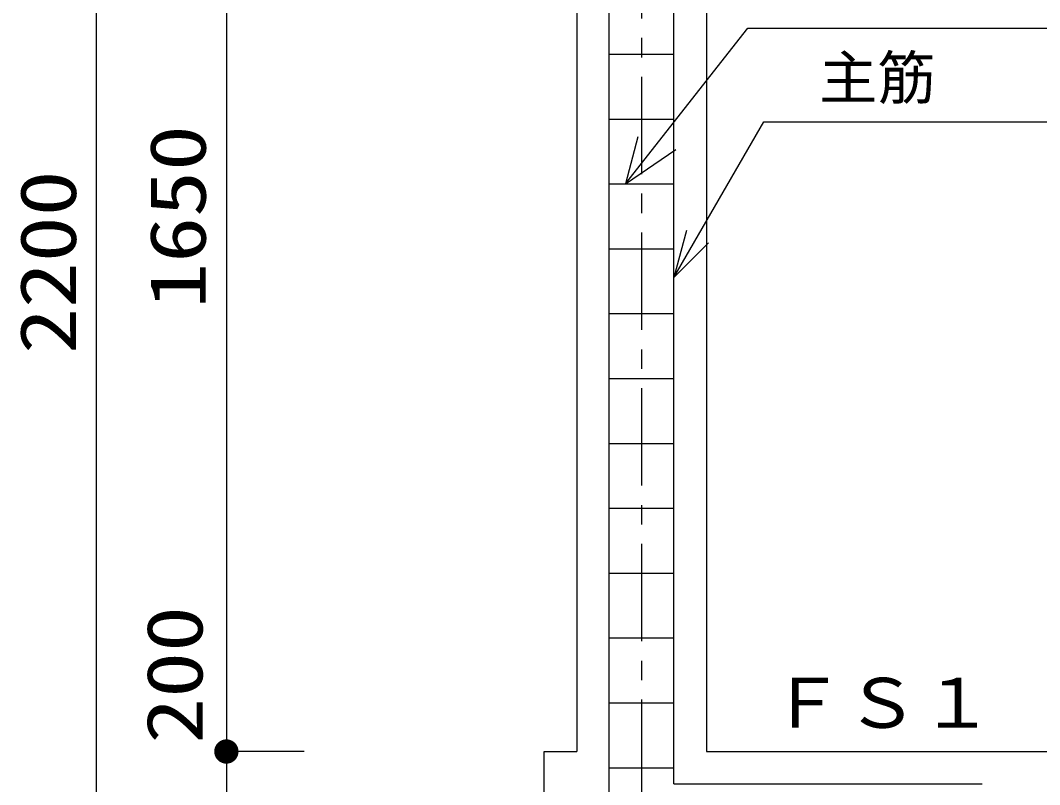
# Model space of a CAD drawing. Units: millimetres, scale not verified. Extents: x -8093 to 8093, y -5792 to 5792.
# Drawn here: x -789 to 782, y 607 to 1785 of the extents above; entities that cross this region are included whole.
import ezdxf
from ezdxf.enums import TextEntityAlignment as Align

# ---------------------------------------------------------------- set-up
doc = ezdxf.new("R2010")
doc.units = ezdxf.units.MM
doc.header["$LTSCALE"] = 30
doc.linetypes.add('CHAIN1', pattern=[8, 5, -1, 1, -1])
for name, color, linetype, lineweight in [('0-1_00クル-フ-0躯体', 3, 'Continuous', 25), ('0-3_00クル-フ-1機器', 2, 'Continuous', 25), ('0-4_00クル-フ-6寸法', 132, 'Continuous', 25), ('0-7_00クル-フ-2製作', 3, 'Continuous', 25)]:
    doc.layers.add(name, color=color, linetype=linetype, lineweight=lineweight)
doc.styles.add('ＭＳ ゴシック', font='')
doc.styles.get('ＭＳ ゴシック').set_extended_font_data('MS Gothic')

msp = doc.modelspace()

# ---------------------------------------------------------------- linework, layer by layer
at = {"layer": '0-1_00クル-フ-0躯体', "color": 2}
for p, q in [((143.72, 1533.22), (332.29, 1773.22)), ((332.29, 1773.22), (1388.09, 1773.22)), ((218.72, 1389.17), (357.29, 1629.17)), ((357.29, 1629.17), (1312.29, 1629.17))]:
    msp.add_line(p, q, dxfattribs=at)
for points in [[(163.13, 1605.66), (143.72, 1533.22), (221.75, 1586.25)], [(238.13, 1461.62), (218.72, 1389.17), (271.75, 1442.2)]]:
    msp.add_lwpolyline(points, dxfattribs=at)
at = {"layer": '0-3_00クル-フ-1機器', "linetype": 'CHAIN1'}
msp.add_line((168.72, 2658.22), (168.72, 208.22), dxfattribs=at)
at = {"layer": '0-3_00クル-フ-1機器'}
for p, q in [((68.72, 2308.22), (68.72, 658.22)), ((268.72, 2308.22), (268.72, 658.22)), ((18.72, 458.22), (18.72, 658.22)), ((18.72, 658.22), (68.72, 658.22)), ((268.72, 658.22), (1938.72, 658.22))]:
    msp.add_line(p, q, dxfattribs=at)
at = {"layer": '0-4_00クル-フ-6寸法', "color": 4}
for p, q in [((-671.28, 308.22), (-671.28, 2508.22)), ((-471.28, 2308.22), (-471.28, 658.22)), ((-351.28, 658.22), (-471.28, 658.22)), ((-351.28, 658.22), (-471.28, 658.22)), ((-471.28, 658.22), (-471.28, 458.22))]:
    msp.add_line(p, q, dxfattribs=at)
at = {"layer": '0-4_00クル-フ-6寸法'}
for points in [[(-471.28, 658.22), (-480.32, 674.65), (-478.19, 675.65)], [(-471.28, 658.22), (-480.32, 674.65), (-478.19, 675.65)], [(-471.28, 658.22), (-478.19, 675.65), (-475.95, 676.38)], [(-471.28, 658.22), (-478.19, 675.65), (-475.95, 676.38)], [(-471.28, 658.22), (-475.95, 676.38), (-473.63, 676.82)], [(-471.28, 658.22), (-475.95, 676.38), (-473.63, 676.82)], [(-471.28, 658.22), (-473.63, 676.82), (-471.28, 676.97)], [(-471.28, 658.22), (-473.63, 676.82), (-471.28, 676.97)], [(-471.28, 658.22), (-471.28, 676.97), (-468.93, 676.82)], [(-471.28, 658.22), (-471.28, 676.97), (-468.93, 676.82)], [(-471.28, 658.22), (-468.93, 676.82), (-466.62, 676.38)], [(-471.28, 658.22), (-468.93, 676.82), (-466.62, 676.38)], [(-471.28, 658.22), (-466.62, 676.38), (-464.38, 675.65)], [(-471.28, 658.22), (-466.62, 676.38), (-464.38, 675.65)], [(-471.28, 658.22), (-464.38, 675.65), (-462.25, 674.65)], [(-471.28, 658.22), (-464.38, 675.65), (-462.25, 674.65)], [(-471.28, 658.22), (-490, 659.4), (-489.7, 661.73)], [(-471.28, 658.22), (-490, 659.4), (-489.7, 661.73)], [(-471.28, 658.22), (-489.7, 661.73), (-489.12, 664.01)], [(-471.28, 658.22), (-489.7, 661.73), (-489.12, 664.01)], [(-471.28, 658.22), (-489.12, 664.01), (-488.25, 666.2)], [(-471.28, 658.22), (-489.12, 664.01), (-488.25, 666.2)], [(-471.28, 658.22), (-488.25, 666.2), (-487.12, 668.26)], [(-471.28, 658.22), (-488.25, 666.2), (-487.12, 668.26)], [(-471.28, 658.22), (-487.12, 668.26), (-485.73, 670.17)], [(-471.28, 658.22), (-487.12, 668.26), (-485.73, 670.17)], [(-471.28, 658.22), (-485.73, 670.17), (-484.12, 671.89)], [(-471.28, 658.22), (-485.73, 670.17), (-484.12, 671.89)], [(-471.28, 658.22), (-484.12, 671.89), (-482.31, 673.39)], [(-471.28, 658.22), (-484.12, 671.89), (-482.31, 673.39)], [(-471.28, 658.22), (-482.31, 673.39), (-480.32, 674.65)], [(-471.28, 658.22), (-482.31, 673.39), (-480.32, 674.65)], [(-471.28, 658.22), (-462.25, 674.65), (-460.26, 673.39)], [(-471.28, 658.22), (-462.25, 674.65), (-460.26, 673.39)], [(-471.28, 658.22), (-460.26, 673.39), (-458.45, 671.89)], [(-471.28, 658.22), (-460.26, 673.39), (-458.45, 671.89)], [(-471.28, 658.22), (-458.45, 671.89), (-456.84, 670.17)], [(-471.28, 658.22), (-458.45, 671.89), (-456.84, 670.17)], [(-471.28, 658.22), (-456.84, 670.17), (-455.45, 668.26)], [(-471.28, 658.22), (-456.84, 670.17), (-455.45, 668.26)], [(-471.28, 658.22), (-455.45, 668.26), (-454.32, 666.2)], [(-471.28, 658.22), (-455.45, 668.26), (-454.32, 666.2)], [(-471.28, 658.22), (-454.32, 666.2), (-453.45, 664.01)], [(-471.28, 658.22), (-454.32, 666.2), (-453.45, 664.01)], [(-471.28, 658.22), (-453.45, 664.01), (-452.87, 661.73)], [(-471.28, 658.22), (-453.45, 664.01), (-452.87, 661.73)], [(-471.28, 658.22), (-452.87, 661.73), (-452.57, 659.4)], [(-471.28, 658.22), (-452.87, 661.73), (-452.57, 659.4)], [(-471.28, 658.22), (-490, 657.04), (-490, 659.4)], [(-471.28, 658.22), (-490, 657.04), (-490, 659.4)], [(-471.28, 658.22), (-489.7, 654.7), (-490, 657.04)], [(-471.28, 658.22), (-489.7, 654.7), (-490, 657.04)], [(-471.28, 658.22), (-489.12, 652.42), (-489.7, 654.7)], [(-471.28, 658.22), (-489.12, 652.42), (-489.7, 654.7)], [(-471.28, 658.22), (-488.25, 650.23), (-489.12, 652.42)], [(-471.28, 658.22), (-488.25, 650.23), (-489.12, 652.42)], [(-471.28, 658.22), (-487.12, 648.17), (-488.25, 650.23)], [(-471.28, 658.22), (-487.12, 648.17), (-488.25, 650.23)], [(-471.28, 658.22), (-485.73, 646.27), (-487.12, 648.17)], [(-471.28, 658.22), (-485.73, 646.27), (-487.12, 648.17)], [(-471.28, 658.22), (-484.12, 644.55), (-485.73, 646.27)], [(-471.28, 658.22), (-484.12, 644.55), (-485.73, 646.27)], [(-471.28, 658.22), (-482.31, 643.05), (-484.12, 644.55)], [(-471.28, 658.22), (-482.31, 643.05), (-484.12, 644.55)], [(-471.28, 658.22), (-480.32, 641.79), (-482.31, 643.05)], [(-471.28, 658.22), (-480.32, 641.79), (-482.31, 643.05)], [(-471.28, 658.22), (-478.19, 640.78), (-480.32, 641.79)], [(-471.28, 658.22), (-478.19, 640.78), (-480.32, 641.79)], [(-471.28, 658.22), (-475.95, 640.06), (-478.19, 640.78)], [(-471.28, 658.22), (-475.95, 640.06), (-478.19, 640.78)], [(-471.28, 658.22), (-473.63, 639.62), (-475.95, 640.06)], [(-471.28, 658.22), (-473.63, 639.62), (-475.95, 640.06)], [(-471.28, 658.22), (-471.28, 639.47), (-473.63, 639.62)], [(-471.28, 658.22), (-471.28, 639.47), (-473.63, 639.62)], [(-471.28, 658.22), (-452.57, 659.4), (-452.57, 657.04)], [(-471.28, 658.22), (-452.57, 659.4), (-452.57, 657.04)], [(-471.28, 658.22), (-468.93, 639.62), (-471.28, 639.47)], [(-471.28, 658.22), (-466.62, 640.06), (-468.93, 639.62)], [(-471.28, 658.22), (-464.38, 640.78), (-466.62, 640.06)], [(-471.28, 658.22), (-462.25, 641.79), (-464.38, 640.78)], [(-471.28, 658.22), (-460.26, 643.05), (-462.25, 641.79)], [(-471.28, 658.22), (-458.45, 644.55), (-460.26, 643.05)], [(-471.28, 658.22), (-456.84, 646.27), (-458.45, 644.55)], [(-471.28, 658.22), (-455.45, 648.17), (-456.84, 646.27)], [(-471.28, 658.22), (-454.32, 650.23), (-455.45, 648.17)], [(-471.28, 658.22), (-453.45, 652.42), (-454.32, 650.23)], [(-471.28, 658.22), (-452.87, 654.7), (-453.45, 652.42)], [(-471.28, 658.22), (-452.57, 657.04), (-452.87, 654.7)], [(-471.28, 658.22), (-468.93, 639.62), (-471.28, 639.47)], [(-471.28, 658.22), (-466.62, 640.06), (-468.93, 639.62)], [(-471.28, 658.22), (-464.38, 640.78), (-466.62, 640.06)], [(-471.28, 658.22), (-462.25, 641.79), (-464.38, 640.78)], [(-471.28, 658.22), (-460.26, 643.05), (-462.25, 641.79)], [(-471.28, 658.22), (-458.45, 644.55), (-460.26, 643.05)], [(-471.28, 658.22), (-456.84, 646.27), (-458.45, 644.55)], [(-471.28, 658.22), (-455.45, 648.17), (-456.84, 646.27)], [(-471.28, 658.22), (-454.32, 650.23), (-455.45, 648.17)], [(-471.28, 658.22), (-453.45, 652.42), (-454.32, 650.23)], [(-471.28, 658.22), (-452.87, 654.7), (-453.45, 652.42)], [(-471.28, 658.22), (-452.57, 657.04), (-452.87, 654.7)]]:
    msp.add_solid(points, dxfattribs=at)
at = {"layer": '0-7_00クル-フ-2製作'}
for p, q in [((218.72, 608.22), (218.72, 2358.22)), ((118.72, 1733.22), (218.72, 1733.22)), ((118.72, 1633.22), (218.72, 1633.22)), ((118.72, 1533.22), (218.72, 1533.22)), ((118.72, 1433.22), (218.72, 1433.22)), ((118.72, 1333.22), (218.72, 1333.22)), ((118.72, 1233.22), (218.72, 1233.22)), ((118.72, 1133.22), (218.72, 1133.22)), ((118.72, 1033.22), (218.72, 1033.22)), ((118.72, 933.22), (218.72, 933.22)), ((118.72, 833.22), (218.72, 833.22)), ((118.72, 733.22), (218.72, 733.22)), ((118.72, 633.22), (218.72, 633.22)), ((218.72, 608.22), (693.72, 608.22))]:
    msp.add_line(p, q, dxfattribs=at)
msp.add_lwpolyline([(118.72, 508.22), (118.72, 2458.22), (593.72, 2458.22)], dxfattribs=at)

# ---------------------------------------------------------------- texts
at = {"layer": '0-1_00クル-フ-0躯体', "color": 4, "style": 'ＭＳ ゴシック'}
msp.add_text('主筋', height=65.98, dxfattribs=at).set_placement((442.29, 1644.17), align=Align.BOTTOM_LEFT)
at = {"layer": '0-3_00クル-フ-1機器', "color": 4, "style": 'ＭＳ ゴシック', "width": 1.1}
msp.add_text('ＦＳ１', height=76.98, dxfattribs=at).set_placement((366.07, 671.67), align=Align.BOTTOM_LEFT)
at = {"layer": '0-4_00クル-フ-6寸法', "color": 3, "style": 'ＭＳ ゴシック', "width": 1.2}
for s, p in [('1650', (-477.13, 1340.93)), ('2200', (-677.13, 1271.07)), ('200', (-482.04, 670.25))]:
    msp.add_text(s, height=86.66, rotation=90, dxfattribs=at).set_placement(p, align=Align.BOTTOM_LEFT)

doc.saveas('drawing.dxf')
